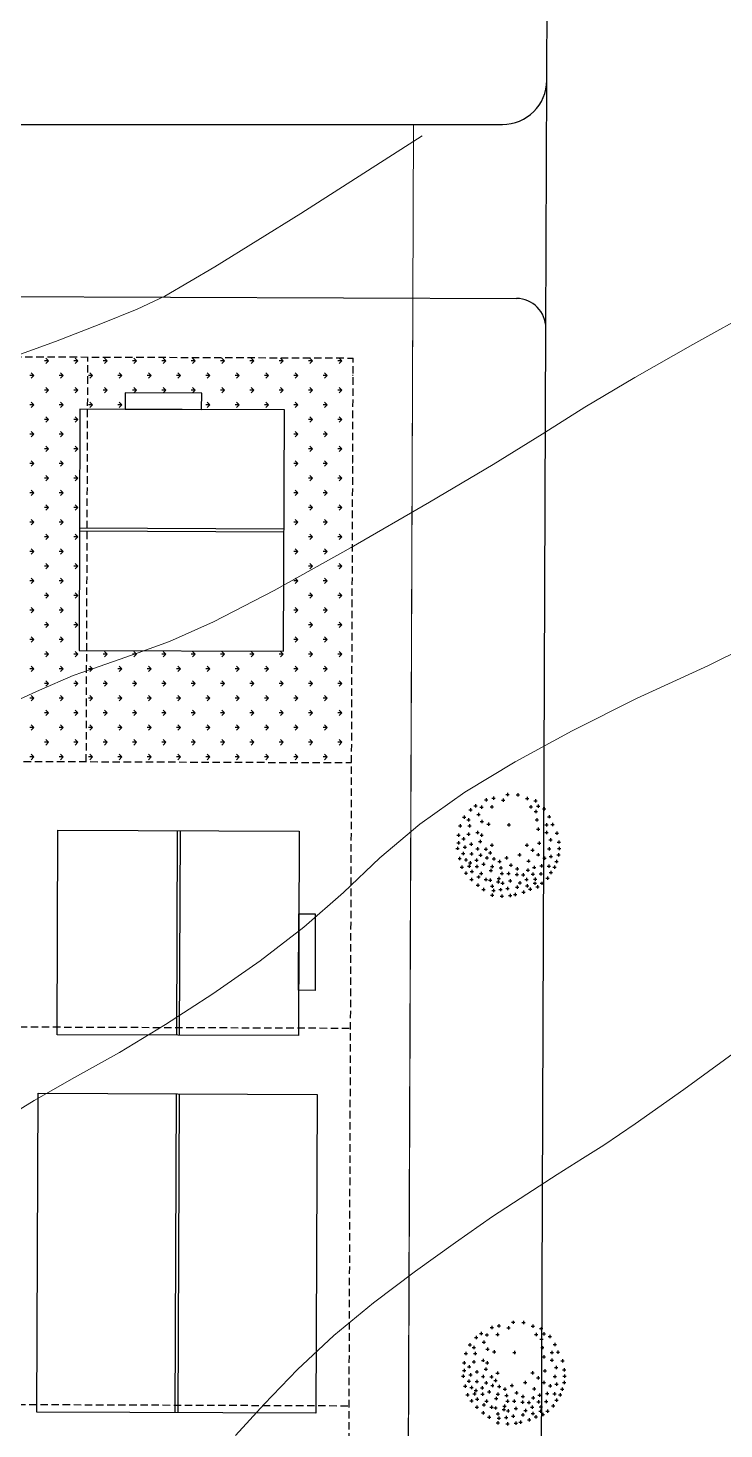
# Model space of a CAD drawing. Header units: inches. Extents: x 203 to 1065, y -1127 to 921.
# Drawn here: x 875.98 to 899.46, y 329.82 to 377.08 of the extents above; entities that cross this region are included whole.
import ezdxf

# ---------------------------------------------------------------- set-up
doc = ezdxf.new("R2010")
doc.units = ezdxf.units.IN
doc.header["$MEASUREMENT"] = 0
doc.linetypes.add('DASHED2', pattern=[0.375, 0.25, -0.125])
for name, color, linetype in [('calle', 3, 'Continuous'), ('Cumbreras', 140, 'Continuous'), ('CURVAS', 32, 'Continuous'), ('D2', 40, 'Continuous'), ('D4', 210, 'Continuous'), ('P-035', 3, 'Continuous'), ('Vegetación', 102, 'Continuous')]:
    doc.layers.add(name, color=color, linetype=linetype)
doc.layers.add('Limite terrenos', color=2, linetype='DASHED2', transparency=0.4)

# ---------------------------------------------------------------- blocks, each defined once
blk = doc.blocks.new('RB13')
for p, q in [((-0.095, 0.4938), (-0.095, 0.4627)), ((0.0013, 0.4967), (0.0013, 0.4655)), ((-0.0794, 0.4783), (-0.1105, 0.4783)), ((0.0169, 0.4811), (-0.0143, 0.4811)), ((0.1343, 0.4627), (0.1343, 0.4315)), ((-0.1827, 0.4598), (-0.1827, 0.4287)), ((0.2022, 0.4485), (0.2022, 0.4173)), ((-0.2619, 0.4372), (-0.2619, 0.406)), ((-0.1671, 0.4443), (-0.1983, 0.4443)), ((0.0437, 0.4457), (0.0437, 0.4145)), ((0.1499, 0.4471), (0.1187, 0.4471)), ((-0.2463, 0.4216), (-0.2775, 0.4216)), ((0.0593, 0.4301), (0.0281, 0.4301)), ((0.2178, 0.4329), (0.1866, 0.4329)), ((-0.2874, 0.389), (-0.2874, 0.3578)), ((-0.2167, 0.3833), (-0.2167, 0.3522)), ((0.1484, 0.3833), (0.1484, 0.3522)), ((0.3013, 0.3918), (0.3013, 0.3607)), ((-0.2718, 0.3734), (-0.303, 0.3734)), ((0.2475, 0.3777), (0.2475, 0.3465)), ((0.3168, 0.3762), (0.2857, 0.3762)), ((-0.344, 0.3635), (-0.344, 0.3323)), ((-0.2011, 0.3677), (-0.2322, 0.3677)), ((0.164, 0.3677), (0.1328, 0.3677)), ((0.2631, 0.3621), (0.2319, 0.3621)), ((-0.3284, 0.3479), (-0.3596, 0.3479)), ((0.3494, 0.355), (0.3494, 0.3238)), ((-0.2648, 0.338), (-0.2648, 0.3068)), ((0.365, 0.3394), (0.3338, 0.3394)), ((-0.2492, 0.3224), (-0.2803, 0.3224)), ((0.2758, 0.3097), (0.2758, 0.2785)), ((-0.3893, 0.2898), (-0.3893, 0.2587)), ((0.2914, 0.2941), (0.2602, 0.2941)), ((0.4088, 0.2842), (0.4088, 0.253)), ((-0.3737, 0.2742), (-0.4049, 0.2742)), ((0.4244, 0.2686), (0.3932, 0.2686)), ((-0.2733, 0.2587), (-0.2733, 0.2275)), ((0.3692, 0.2615), (0.3692, 0.2303)), ((-0.2577, 0.2431), (-0.2888, 0.2431)), ((0.2418, 0.2445), (0.2418, 0.2133)), ((0.3848, 0.2459), (0.3536, 0.2459)), ((0.2574, 0.2289), (0.2262, 0.2289)), ((-0.4204, 0.2162), (-0.4204, 0.185)), ((-0.3638, 0.2133), (-0.3638, 0.1822)), ((-0.0101, 0.2133), (-0.0101, 0.1822)), ((0.1796, 0.219), (0.1796, 0.1878)), ((-0.4048, 0.2006), (-0.436, 0.2006)), ((-0.3482, 0.1977), (-0.3794, 0.1977)), ((0.0055, 0.1977), (-0.0256, 0.1977)), ((0.1951, 0.2034), (0.164, 0.2034)), ((0.3579, 0.2048), (0.3579, 0.1737)), ((0.4456, 0.2048), (0.4456, 0.1737)), ((0.3734, 0.1892), (0.3423, 0.1892)), ((0.4612, 0.1892), (0.43, 0.1892)), ((-0.2874, 0.1737), (-0.2874, 0.1425)), ((-0.2718, 0.1581), (-0.303, 0.1581)), ((-0.4629, 0.134), (-0.4629, 0.1028)), ((-0.3638, 0.1425), (-0.3638, 0.1113)), ((0.2843, 0.1397), (0.2843, 0.1085)), ((-0.3482, 0.1269), (-0.3794, 0.1269)), ((0.2999, 0.1241), (0.2687, 0.1241)), ((0.3692, 0.1255), (0.3692, 0.0943)), ((-0.4473, 0.1184), (-0.4785, 0.1184)), ((0.2447, 0.117), (0.2447, 0.0858)), ((0.3848, 0.1099), (0.3536, 0.1099)), ((0.4626, 0.117), (0.4626, 0.0858)), ((0.2602, 0.1014), (0.2291, 0.1014)), ((0.4782, 0.1014), (0.447, 0.1014)), ((0.4145, 0.0802), (0.4145, 0.049)), ((-0.4034, 0.0717), (-0.4034, 0.0405)), ((-0.3879, 0.0561), (-0.419, 0.0561)), ((0.2588, 0.0575), (0.2588, 0.0263)), ((0.43, 0.0646), (0.3989, 0.0646)), ((-0.4799, 0.0518), (-0.4799, 0.0207)), ((-0.2959, 0.0405), (-0.2959, 0.0093)), ((0.2744, 0.0419), (0.2432, 0.0419)), ((0.4626, 0.0433), (0.4626, 0.0122)), ((-0.4643, 0.0362), (-0.4954, 0.0362)), ((0.3437, 0.032), (0.3437, 0.0008)), ((0.4782, 0.0277), (0.447, 0.0277)), ((-0.2803, 0.0249), (-0.3115, 0.0249)), ((-0.1799, 0.0235), (-0.1799, -0.0077)), ((0.1484, 0.0207), (0.1484, -0.0105)), ((0.3593, 0.0164), (0.3281, 0.0164)), ((-0.1643, 0.0079), (-0.1954, 0.0079)), ((0.164, 0.0051), (0.1328, 0.0051)), ((0.4031, 0.0037), (0.4031, -0.0275)), ((-0.4827, -0.0105), (-0.4827, -0.0417)), ((0.4187, -0.0119), (0.3876, -0.0119)), ((0.4711, -0.0077), (0.4711, -0.0388)), ((-0.4671, -0.0261), (-0.4983, -0.0261)), ((-0.3893, -0.0133), (-0.3893, -0.0445)), ((-0.2336, -0.0247), (-0.2336, -0.0558)), ((0.205, -0.0162), (0.205, -0.0473)), ((0.2843, -0.0133), (0.2843, -0.0445)), ((0.4866, -0.0233), (0.4555, -0.0233)), ((-0.3737, -0.0289), (-0.4049, -0.0289)), ((0.2206, -0.0318), (0.1895, -0.0318)), ((0.2999, -0.0289), (0.2687, -0.0289)), ((-0.218, -0.0403), (-0.2492, -0.0403)), ((0.1654, -0.0502), (0.1654, -0.0813)), ((0.181, -0.0658), (0.1498, -0.0658)), ((0.3409, -0.0587), (0.3409, -0.0898)), ((0.4173, -0.0558), (0.4173, -0.087)), ((-0.477, -0.07), (-0.477, -0.1012)), ((-0.2874, -0.0672), (-0.2874, -0.0983)), ((-0.1119, -0.07), (-0.1119, -0.1012)), ((0.256, -0.0728), (0.256, -0.104)), ((0.3565, -0.0743), (0.3253, -0.0743)), ((0.4329, -0.0714), (0.4017, -0.0714)), ((-0.4614, -0.0856), (-0.4926, -0.0856)), ((-0.4063, -0.0842), (-0.4063, -0.1153)), ((-0.2718, -0.0828), (-0.303, -0.0828)), ((-0.0964, -0.0856), (-0.1275, -0.0856)), ((0.2716, -0.0884), (0.2404, -0.0884)), ((-0.3907, -0.0998), (-0.4219, -0.0998)), ((-0.3468, -0.1012), (-0.3468, -0.1323)), ((0.0126, -0.0955), (0.0126, -0.1267)), ((0.1965, -0.0955), (0.1965, -0.1267)), ((0.4513, -0.104), (0.4513, -0.1352)), ((-0.3313, -0.1168), (-0.3624, -0.1168)), ((0.0282, -0.1111), (-0.003, -0.1111)), ((0.1315, -0.1068), (0.1315, -0.138)), ((0.2121, -0.1111), (0.181, -0.1111)), ((0.2928, -0.1182), (0.2928, -0.1493)), ((0.3918, -0.1153), (0.3918, -0.1465)), ((-0.1968, -0.1267), (-0.1968, -0.1578)), ((0.147, -0.1224), (0.1159, -0.1224)), ((0.4074, -0.1309), (0.3762, -0.1309)), ((0.4668, -0.1196), (0.4357, -0.1196)), ((-0.46, -0.1323), (-0.46, -0.1635)), ((-0.1813, -0.1423), (-0.2124, -0.1423)), ((0.0777, -0.1323), (0.0777, -0.1635)), ((0.3084, -0.1338), (0.2772, -0.1338)), ((0.3522, -0.1437), (0.3522, -0.1748)), ((-0.4445, -0.1479), (-0.4756, -0.1479)), ((0.0933, -0.1479), (0.0621, -0.1479)), ((0.2277, -0.155), (0.2277, -0.1862)), ((-0.0299, -0.1663), (-0.0299, -0.1975)), ((0.2433, -0.1706), (0.2121, -0.1706)), ((0.3678, -0.1593), (0.3366, -0.1593)), ((-0.4402, -0.1833), (-0.4402, -0.2145)), ((-0.3865, -0.1748), (-0.3865, -0.206)), ((-0.3185, -0.172), (-0.3185, -0.2032)), ((-0.0143, -0.1819), (-0.0454, -0.1819)), ((0.1456, -0.1777), (0.1456, -0.2088)), ((0.2899, -0.1777), (0.2899, -0.2088)), ((0.3635, -0.1748), (0.3635, -0.206)), ((0.4314, -0.1833), (0.4314, -0.2145)), ((-0.3709, -0.1904), (-0.402, -0.1904)), ((-0.303, -0.1876), (-0.3341, -0.1876)), ((-0.2478, -0.1862), (-0.2478, -0.2173)), ((0.0635, -0.1918), (0.0635, -0.223)), ((0.1612, -0.1933), (0.13, -0.1933)), ((0.3055, -0.1933), (0.2744, -0.1933)), ((0.3791, -0.1904), (0.3479, -0.1904)), ((-0.4246, -0.1989), (-0.4558, -0.1989)), ((-0.2322, -0.2018), (-0.2634, -0.2018)), ((-0.0893, -0.2003), (-0.0893, -0.2315)), ((0.0791, -0.2074), (0.0479, -0.2074)), ((0.447, -0.1989), (0.4159, -0.1989)), ((-0.1883, -0.2117), (-0.1883, -0.2429)), ((-0.0737, -0.2159), (-0.1049, -0.2159)), ((0.1598, -0.2173), (0.1598, -0.2485)), ((-0.4063, -0.2344), (-0.4063, -0.2655)), ((-0.1728, -0.2273), (-0.2039, -0.2273)), ((0.1753, -0.2329), (0.1442, -0.2329)), ((0.338, -0.2258), (0.338, -0.257)), ((-0.3907, -0.2499), (-0.4219, -0.2499)), ((-0.31, -0.2457), (-0.31, -0.2769)), ((-0.0072, -0.2429), (-0.0072, -0.274)), ((0.055, -0.2429), (0.055, -0.274)), ((0.2503, -0.2429), (0.2503, -0.274)), ((0.3536, -0.2414), (0.3225, -0.2414)), ((0.3918, -0.24), (0.3918, -0.2712)), ((-0.2945, -0.2613), (-0.3256, -0.2613)), ((-0.2365, -0.2514), (-0.2365, -0.2825)), ((-0.1459, -0.257), (-0.1459, -0.2882)), ((-0.0865, -0.2542), (-0.0865, -0.2854)), ((0.0084, -0.2584), (-0.0228, -0.2584)), ((0.0706, -0.2584), (0.0395, -0.2584)), ((0.2659, -0.2584), (0.2347, -0.2584)), ((0.4074, -0.2556), (0.3762, -0.2556)), ((-0.2209, -0.2669), (-0.252, -0.2669)), ((-0.1303, -0.2726), (-0.1615, -0.2726)), ((-0.0709, -0.2698), (-0.102, -0.2698)), ((-0.3751, -0.2882), (-0.3751, -0.3194)), ((0.2758, -0.2769), (0.2758, -0.308)), ((-0.2591, -0.2967), (-0.2591, -0.3279)), ((-0.177, -0.2995), (-0.177, -0.3307)), ((0.0833, -0.291), (0.0833, -0.3222)), ((0.205, -0.2995), (0.205, -0.3307)), ((0.2914, -0.2924), (0.2602, -0.2924)), ((0.3409, -0.2995), (0.3409, -0.3307)), ((-0.3596, -0.3038), (-0.3907, -0.3038)), ((-0.2435, -0.3123), (-0.2747, -0.3123)), ((-0.1614, -0.3151), (-0.1926, -0.3151)), ((-0.0242, -0.3137), (-0.0242, -0.3449)), ((0.0989, -0.3066), (0.0678, -0.3066)), ((0.1654, -0.308), (0.1654, -0.3392)), ((0.2206, -0.3151), (0.1895, -0.3151)), ((0.3565, -0.3151), (0.3253, -0.3151)), ((0.089, -0.3222), (0.089, -0.3534)), ((0.181, -0.3236), (0.1498, -0.3236)), ((-0.3214, -0.3364), (-0.3214, -0.3675)), ((-0.2563, -0.3364), (-0.2563, -0.3675)), ((-0.1148, -0.3307), (-0.1148, -0.3619)), ((-0.0086, -0.3293), (-0.0398, -0.3293)), ((0.0494, -0.3335), (0.0494, -0.3647)), ((0.1046, -0.3378), (0.0734, -0.3378)), ((-0.3058, -0.3519), (-0.3369, -0.3519)), ((-0.2407, -0.3519), (-0.2719, -0.3519)), ((-0.0992, -0.3463), (-0.1304, -0.3463)), ((0.065, -0.3491), (0.0338, -0.3491)), ((0.2814, -0.3534), (0.2814, -0.3845)), ((-0.1827, -0.359), (-0.1827, -0.3902)), ((0.1456, -0.3619), (0.1456, -0.393)), ((-0.2789, -0.3704), (-0.2789, -0.4015)), ((-0.1671, -0.3746), (-0.1983, -0.3746)), ((-0.0893, -0.3732), (-0.0893, -0.4044)), ((0.1612, -0.3774), (0.13, -0.3774)), ((0.297, -0.3689), (0.2659, -0.3689)), ((-0.2633, -0.3859), (-0.2945, -0.3859)), ((-0.211, -0.3902), (-0.211, -0.4214)), ((-0.0737, -0.3888), (-0.1049, -0.3888)), ((0.0013, -0.3845), (0.0013, -0.4157)), ((0.2277, -0.393), (0.2277, -0.4242)), ((-0.1954, -0.4058), (-0.2266, -0.4058)), ((0.0169, -0.4001), (-0.0143, -0.4001)), ((0.0664, -0.3959), (0.0664, -0.427)), ((0.1343, -0.4044), (0.1343, -0.4355)), ((-0.1487, -0.4185), (-0.1487, -0.4497)), ((0.0819, -0.4114), (0.0508, -0.4114)), ((0.1499, -0.4199), (0.1187, -0.4199)), ((0.2433, -0.4086), (0.2121, -0.4086)), ((-0.1331, -0.4341), (-0.1643, -0.4341)), ((-0.0695, -0.4412), (-0.0695, -0.4724)), ((0.1456, -0.4469), (0.1456, -0.478)), ((-0.0539, -0.4568), (-0.0851, -0.4568)), ((-0.0242, -0.4497), (-0.0242, -0.4809)), ((0.055, -0.4582), (0.055, -0.4894)), ((-0.0086, -0.4653), (-0.0398, -0.4653)), ((0.1612, -0.4624), (0.13, -0.4624)), ((0.0706, -0.4738), (0.0395, -0.4738))]:
    blk.add_line(p, q)
blk = doc.blocks.new('52312494')
at = {"xscale": 10, "zscale": 10}
blk.add_blockref('RB13', (0.076, -0.047), dxfattribs=at)
blk = doc.blocks.new('ARBOL39')
at = {"xscale": 0.15, "yscale": 1.5, "zscale": 0.15}
blk.add_blockref('52312494', (0, 0), dxfattribs=at)
blk = doc.blocks.new('A$C70AF2EE4')
at = {"layer": 'Cumbreras'}
for p, q in [((-10.756, 4.755), (0, 4.755)), ((-10.756, 4.655), (0, 4.655))]:
    blk.add_line(p, q, dxfattribs=at)
at = {"layer": 'D4'}
blk.add_lwpolyline([(-10.756, 0), (0, 0), (0, 9.413), (-10.756, 9.413)], close=True, dxfattribs=at)
blk = doc.blocks.new('A$C662B019F')
at = {"layer": 'Cumbreras'}
for p, q in [((-6.898, 4.674), (0, 4.674)), ((-6.898, 4.574), (0, 4.574))]:
    blk.add_line(p, q, dxfattribs=at)
at = {"layer": 'D2'}
for points in [[(-6.898, 0.553), (0, 0.553), (0, 8.695), (-6.898, 8.695)], [(-4.107, 0), (-1.529, 0), (-1.529, 0.553), (-4.107, 0.553)]]:
    blk.add_lwpolyline(points, close=True, dxfattribs=at)

msp = doc.modelspace()

# ---------------------------------------------------------------- hatches: boundary and pattern name
at = {"layer": 'Vegetación', "linetype": 'ByBlock'}
h = msp.add_hatch(dxfattribs=at)
h.set_pattern_fill('GRASS', color=256, scale=0.7, angle=90)
h.set_pattern_definition([(180, (235.67537, -426.60125), (-0.49497475, -0.49497475), [0.13125, -0.8586995]), (135, (235.6754, -426.60125), (-0.49497475, -0.49497475), [0.13125, -0.56875]), (225, (235.6754, -426.60125), (0.49497475, -0.49497475), [0.13125, -0.56875])])
h.paths.add_polyline_path([(860.047, 356.148), (859.788, 356.149), (859.819, 364.291), (860.078, 364.29), (860.085, 366.049), (851.13, 366.083), (851.124, 364.324), (852.394, 364.319), (852.396, 364.872), (854.974, 364.863), (854.972, 364.31), (857.763, 364.299), (857.731, 356.157), (851.092, 356.182), (851.078, 352.433), (860.033, 352.399)])
h.paths.add_polyline_path([(869.002, 356.114), (868.743, 356.115), (868.774, 364.256), (869.033, 364.255), (869.04, 366.014), (860.085, 366.049), (860.078, 364.29), (861.348, 364.285), (861.351, 364.838), (863.929, 364.828), (863.926, 364.275), (866.717, 364.264), (866.686, 356.122), (860.047, 356.148), (860.033, 352.399), (868.988, 352.365)])
h.paths.add_polyline_path([(877.957, 356.079), (877.698, 356.08), (877.729, 364.222), (877.988, 364.221), (877.995, 365.98), (869.04, 366.014), (869.033, 364.255), (870.303, 364.251), (870.306, 364.804), (872.884, 364.794), (872.881, 364.241), (875.672, 364.23), (875.641, 356.088), (869.002, 356.114), (868.988, 352.365), (877.943, 352.33)])
h.paths.add_polyline_path([(886.95, 365.946), (877.995, 365.98), (877.988, 364.221), (879.258, 364.216), (879.26, 364.769), (881.838, 364.759), (881.836, 364.206), (884.627, 364.196), (884.596, 356.054), (877.957, 356.079), (877.943, 352.33), (886.898, 352.296)])

# ---------------------------------------------------------------- linework, layer by layer
at = {"color": 3}
msp.add_line((893.454, 366.951), (893.486, 375.317), dxfattribs=at)
at = {"color": 3, "lineweight": 13}
msp.add_line((888.353, 210.544), (888.989, 373.824), dxfattribs=at)
at = {"layer": 'calle', "color": 3}
msp.add_line((893.486, 375.317), (893.523, 384.805), dxfattribs=at)
at = {"layer": 'calle', "color": 1}
for p, q in [((828.87, 373.841), (891.986, 373.823)), ((892.853, 210.523), (893.454, 366.951))]:
    msp.add_line(p, q, dxfattribs=at)
at = {"layer": 'calle', "color": 4}
msp.add_line((851.068, 368.114), (892.458, 367.954), dxfattribs=at)
at = {"layer": 'calle', "color": 3}
msp.add_arc((891.986, 375.323), 1.5, 269.9836, 359.7798, dxfattribs=at)
at = {"layer": 'calle', "color": 4}
msp.add_arc((892.454, 366.955), 1, 359.7798, 89.7798, dxfattribs=at)
at = {"layer": 'CURVAS', "color": 41, "lineweight": 0}
for points in [[(889.28, 373.443), (885.179, 370.822), (882.282, 369.019), (880.592, 368.032), (879.655, 367.596), (878.437, 367.096), (876.898, 366.509), (875.101, 365.856), (873.366, 365.248), (871.738, 364.7), (870.143, 364.172), (867.451, 363.073), (863.281, 361.203), (857.642, 358.566), (851.987, 355.851), (847.4, 353.572)], [(857.933, 328.261), (860.311, 329.929), (863.327, 332.039), (866.974, 334.584), (870.296, 336.903), (872.659, 338.555), (874.062, 339.54), (875.024, 340.186), (876.186, 340.895), (877.548, 341.67), (879.062, 342.519), (880.617, 343.46), (882.21, 344.495), (883.808, 345.609), (885.281, 346.75), (886.618, 347.911), (887.849, 349.085), (889.203, 350.218), (890.723, 351.297), (892.414, 352.328), (894.337, 353.374), (896.515, 354.457), (898.943, 355.578), (901.352, 356.76)]]:
    msp.add_lwpolyline(points, dxfattribs=at)
at = {"layer": 'CURVAS', "lineweight": 0}
for points in [[(900.558, 367.593), (898.418, 366.404), (896.46, 365.291), (894.768, 364.286), (893.333, 363.382), (891.671, 362.354), (889.522, 361.078), (886.884, 359.556), (884.282, 358.105), (882.238, 357.047), (880.752, 356.382), (879.695, 355.998), (878.83, 355.694), (878.152, 355.465), (877.501, 355.233), (876.364, 354.747), (874.701, 353.986)], [(882.982, 329.595), (883.951, 330.656), (885.07, 331.823), (886.299, 332.968), (887.633, 334.077), (889.05, 335.143), (890.401, 336.114), (891.657, 336.982), (892.816, 337.745), (893.831, 338.4), (894.691, 338.947), (895.41, 339.396), (896.471, 340.113), (898.108, 341.275), (900.319, 342.882)]]:
    msp.add_lwpolyline(points, dxfattribs=at)
at = {"layer": 'Limite terrenos'}
for p, q in [((851.13, 366.083), (886.95, 365.946)), ((877.943, 352.33), (877.995, 365.98)), ((886.353, 210.548), (886.95, 365.946)), ((851.078, 352.433), (886.898, 352.296)), ((859.568, 343.446), (886.863, 343.341)), ((859.519, 330.708), (886.814, 330.603))]:
    msp.add_line(p, q, dxfattribs=at)
at = {"layer": 'P-035', "color": 3, "lineweight": 0}
msp.add_line((888.353, 210.54), (888.958, 367.938), dxfattribs=at)

# ---------------------------------------------------------------- block references
at = {"layer": 'D2', "rotation": 179.7797954084538}
msp.add_blockref('A$C662B019F', (877.731, 364.775), dxfattribs=at)
at = {"layer": 'D2', "xscale": -1, "rotation": 89.7797954083925}
msp.add_blockref('A$C662B019F', (885.656, 343.086), dxfattribs=at)
at = {"layer": 'D4', "xscale": -1, "rotation": 89.77979540839034}
msp.add_blockref('A$C70AF2EE4', (885.69, 330.349), dxfattribs=at)
at = {"layer": 'Vegetación', "xscale": -2.39420562439072, "yscale": 2.39420562439072, "zscale": 2.39420562439072}
for p in [(892.192, 349.658), (892.38, 331.857)]:
    msp.add_blockref('ARBOL39', p, dxfattribs=at)

doc.saveas('drawing.dxf')
